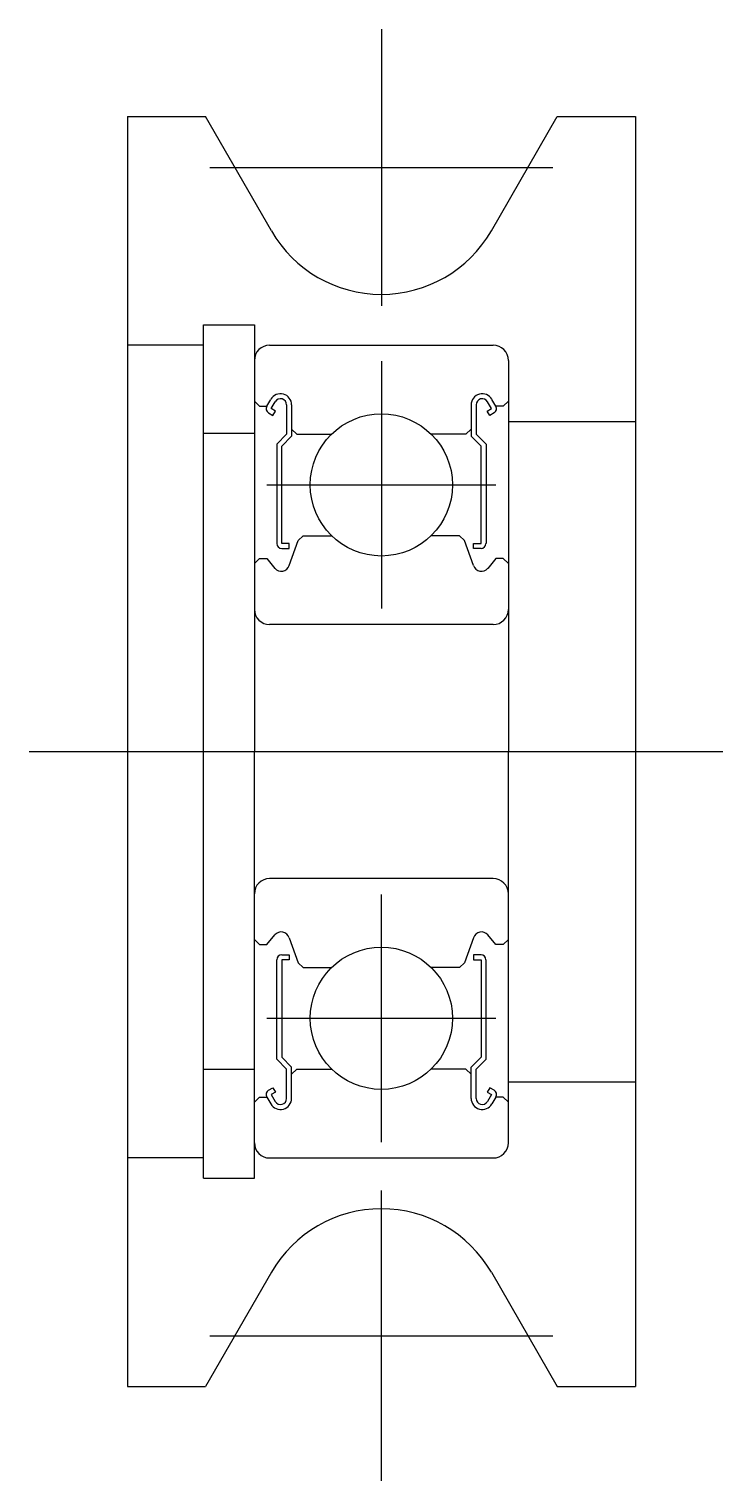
# Model space of a CAD drawing. Extents: x 5.2 to 81.1, y 5 to 63.5.
# Drawn here: x 67.46 to 81.12, y 34.95 to 63.53 of the extents above; entities outside this region: 2.
import ezdxf

# ---------------------------------------------------------------- set-up
doc = ezdxf.new("R2010")
doc.units = 0
doc.linetypes.add('CENTER', pattern=[50.8, 31.75, -6.35, 6.35, -6.35])
doc.layers.get('0').update_dxf_attribs({"linetype": 'CONTINUOUS'})
doc.layers.add('CENTER', color=1, linetype='CENTER')

msp = doc.modelspace()

# ---------------------------------------------------------------- linework, layer by layer
at = {"color": 7, "linetype": 'CONTINUOUS'}
for p, q in [((69.399, 61.803), (69.399, 36.803)), ((69.399, 61.803), (70.935, 61.803)), ((72.234, 59.553), (70.935, 61.803)), ((76.564, 59.553), (77.863, 61.803)), ((77.863, 61.803), (79.399, 61.803)), ((79.399, 61.803), (79.399, 36.803)), ((70.899, 40.903), (70.899, 57.703)), ((70.899, 57.703), (71.899, 57.703)), ((71.899, 57.703), (71.899, 49.303)), ((70.899, 57.303), (69.399, 57.303)), ((72.199, 57.303), (76.599, 57.303)), ((76.899, 57.003), (76.899, 49.303)), ((71.899, 56.203), (71.999, 56.103)), ((71.999, 56.103), (72.143, 56.103)), ((72.143, 56.103), (72.223, 56.237)), ((72.228, 56.054), (72.308, 56.189)), ((72.313, 56.005), (72.228, 56.054)), ((72.534, 56.128), (72.534, 55.553)), ((72.632, 56.128), (72.632, 55.512)), ((76.165, 56.128), (76.165, 55.512)), ((76.263, 56.128), (76.263, 55.553)), ((76.485, 56.005), (76.57, 56.054)), ((76.57, 56.054), (76.49, 56.189)), ((76.654, 56.103), (76.575, 56.237)), ((76.799, 56.103), (76.654, 56.103)), ((76.899, 56.203), (76.799, 56.103)), ((72.179, 55.969), (72.264, 55.92)), ((72.264, 55.92), (72.313, 56.005)), ((76.534, 55.92), (76.485, 56.005)), ((76.619, 55.969), (76.534, 55.92)), ((76.899, 55.803), (79.399, 55.803)), ((70.899, 55.571), (71.899, 55.571)), ((71.899, 55.603), (71.899, 55.603)), ((72.534, 55.553), (72.339, 55.357)), ((72.632, 55.512), (72.437, 55.317)), ((72.632, 55.653), (72.732, 55.553)), ((72.732, 55.553), (73.419, 55.553)), ((76.065, 55.553), (75.379, 55.553)), ((76.165, 55.653), (76.065, 55.553)), ((76.165, 55.512), (76.361, 55.317)), ((76.263, 55.553), (76.459, 55.357)), ((72.339, 55.357), (72.339, 53.4)), ((72.437, 53.4), (72.437, 55.317)), ((76.361, 53.4), (76.361, 55.317)), ((76.459, 55.357), (76.459, 53.4)), ((71.899, 53.503), (71.899, 53.503)), ((72.583, 52.968), (72.762, 53.459)), ((72.762, 53.459), (72.862, 53.553)), ((72.862, 53.553), (73.419, 53.553)), ((75.936, 53.553), (75.379, 53.553)), ((76.036, 53.459), (75.936, 53.553)), ((76.214, 52.968), (76.036, 53.459)), ((72.583, 53.4), (72.437, 53.4)), ((72.437, 53.303), (72.583, 53.303)), ((72.583, 53.303), (72.583, 53.4)), ((76.214, 53.4), (76.361, 53.4)), ((76.214, 53.303), (76.214, 53.4)), ((76.361, 53.303), (76.214, 53.303)), ((71.899, 53.003), (71.999, 53.103)), ((71.999, 53.103), (72.143, 53.103)), ((72.143, 53.103), (72.301, 52.91)), ((76.654, 53.103), (76.497, 52.91)), ((76.799, 53.103), (76.654, 53.103)), ((76.899, 53.003), (76.799, 53.103)), ((76.599, 51.803), (72.199, 51.803)), ((71.899, 40.903), (71.899, 49.303)), ((76.899, 41.603), (76.899, 49.303)), ((76.599, 46.803), (72.199, 46.803)), ((71.899, 45.603), (71.999, 45.503)), ((71.999, 45.503), (72.143, 45.503)), ((72.143, 45.503), (72.301, 45.695)), ((72.583, 45.637), (72.762, 45.147)), ((76.214, 45.637), (76.036, 45.147)), ((76.654, 45.503), (76.497, 45.695)), ((76.799, 45.503), (76.654, 45.503)), ((76.899, 45.603), (76.799, 45.503)), ((72.339, 43.248), (72.339, 45.205)), ((72.437, 45.303), (72.583, 45.303)), ((72.437, 45.205), (72.437, 43.289)), ((72.583, 45.205), (72.437, 45.205)), ((72.583, 45.303), (72.583, 45.205)), ((76.361, 45.303), (76.214, 45.303)), ((76.214, 45.303), (76.214, 45.205)), ((76.214, 45.205), (76.361, 45.205)), ((76.361, 45.205), (76.361, 43.289)), ((76.459, 43.248), (76.459, 45.205)), ((72.762, 45.147), (72.862, 45.053)), ((72.862, 45.053), (73.419, 45.053)), ((75.936, 45.053), (75.379, 45.053)), ((76.036, 45.147), (75.936, 45.053)), ((72.534, 43.053), (72.339, 43.248)), ((72.632, 43.093), (72.437, 43.289)), ((76.165, 43.093), (76.361, 43.289)), ((76.263, 43.053), (76.459, 43.248)), ((70.899, 43.053), (71.899, 43.053)), ((72.534, 42.477), (72.534, 43.053)), ((72.632, 42.477), (72.632, 43.093)), ((72.632, 42.953), (72.732, 43.053)), ((72.732, 43.053), (73.419, 43.053)), ((76.065, 43.053), (75.379, 43.053)), ((76.165, 42.953), (76.065, 43.053)), ((76.165, 42.477), (76.165, 43.093)), ((76.263, 42.477), (76.263, 43.053)), ((72.179, 42.636), (72.264, 42.685)), ((72.313, 42.6), (72.228, 42.551)), ((72.264, 42.685), (72.313, 42.6)), ((76.534, 42.685), (76.485, 42.6)), ((76.485, 42.6), (76.57, 42.551)), ((76.619, 42.636), (76.534, 42.685)), ((76.899, 42.803), (79.399, 42.803)), ((71.899, 42.403), (71.999, 42.503)), ((71.999, 42.503), (72.143, 42.503)), ((72.143, 42.503), (72.223, 42.368)), ((72.228, 42.551), (72.308, 42.417)), ((76.57, 42.551), (76.49, 42.417)), ((76.654, 42.503), (76.575, 42.368)), ((76.799, 42.503), (76.654, 42.503)), ((76.899, 42.403), (76.799, 42.503)), ((70.899, 41.303), (69.399, 41.303)), ((72.199, 41.303), (76.599, 41.303)), ((70.899, 40.903), (71.899, 40.903)), ((72.234, 39.053), (70.935, 36.803)), ((76.564, 39.053), (77.863, 36.803)), ((69.399, 36.803), (70.935, 36.803)), ((77.863, 36.803), (79.399, 36.803))]:
    msp.add_line(p, q, dxfattribs=at)
for centre in [(74.399, 54.553), (74.399, 44.053)]:
    msp.add_circle(centre, 1.4, dxfattribs=at)
for centre, radius, start, end in [((74.399, 60.803), 2.5, 210, 330), ((72.199, 57.003), 0.3, 90, 180), ((76.599, 57.003), 0.3, 0, 90), ((72.413, 56.128), 0.219, 0, 150.0003), ((76.385, 56.128), 0.219, 29.9997, 180), ((72.228, 56.054), 0.0978, 150.0138, 239.9963), ((72.413, 56.128), 0.121, 0, 150), ((76.385, 56.128), 0.121, 30, 180), ((76.57, 56.054), 0.0978, 300.0037, 29.9862), ((72.437, 53.4), 0.0978, 180, 270), ((76.361, 53.4), 0.0978, 270, 360), ((72.426, 53.016), 0.164, 220.0001, 343.1529), ((76.371, 53.016), 0.164, 196.8471, 319.9999), ((72.199, 52.103), 0.3, 180, 270), ((76.599, 52.103), 0.3, 270, 0), ((72.199, 46.503), 0.3, 90, 180), ((76.599, 46.503), 0.3, 0, 90), ((72.426, 45.59), 0.164, 16.8471, 139.9999), ((76.371, 45.59), 0.164, 40.0001, 163.1529), ((72.437, 45.205), 0.0978, 90, 180), ((76.361, 45.205), 0.0978, 0, 90), ((72.228, 42.551), 0.0978, 120.0037, 209.9862), ((76.57, 42.551), 0.0978, 330.0138, 59.9963), ((72.413, 42.477), 0.219, 209.9997, 0), ((72.413, 42.477), 0.121, 210, 0), ((76.385, 42.477), 0.219, 180, 330.0003), ((76.385, 42.477), 0.121, 180, 330), ((72.199, 41.603), 0.3, 180, 270), ((76.599, 41.603), 0.3, 270, 0), ((74.399, 37.803), 2.5, 30, 150)]:
    msp.add_arc(centre, radius, start, end, dxfattribs=at)
at = {"layer": 'CENTER', "color": 1, "linetype": 'CENTER'}
for p, q in [((74.399, 63.526), (74.399, 58.079)), ((71.025, 60.803), (77.773, 60.803)), ((74.399, 56.988), (74.399, 52.117)), ((72.146, 54.553), (76.652, 54.553)), ((67.462, 49.303), (81.124, 49.303)), ((74.399, 41.617), (74.399, 46.488)), ((72.146, 44.053), (76.652, 44.053)), ((74.399, 34.945), (74.399, 40.66)), ((71.025, 37.803), (77.773, 37.803)), ((71.13, 37.803), (77.668, 37.803))]:
    msp.add_line(p, q, dxfattribs=at)

# ---------------------------------------------------------------- texts
at = {"color": 7, "linetype": 'CONTINUOUS'}
for s, p in [('MBG23-2.5', (5, 12.5)), ('MBG2325', (5, 5))]:
    msp.add_text(s, height=2, dxfattribs=at).set_placement(p)

doc.saveas('drawing.dxf')
